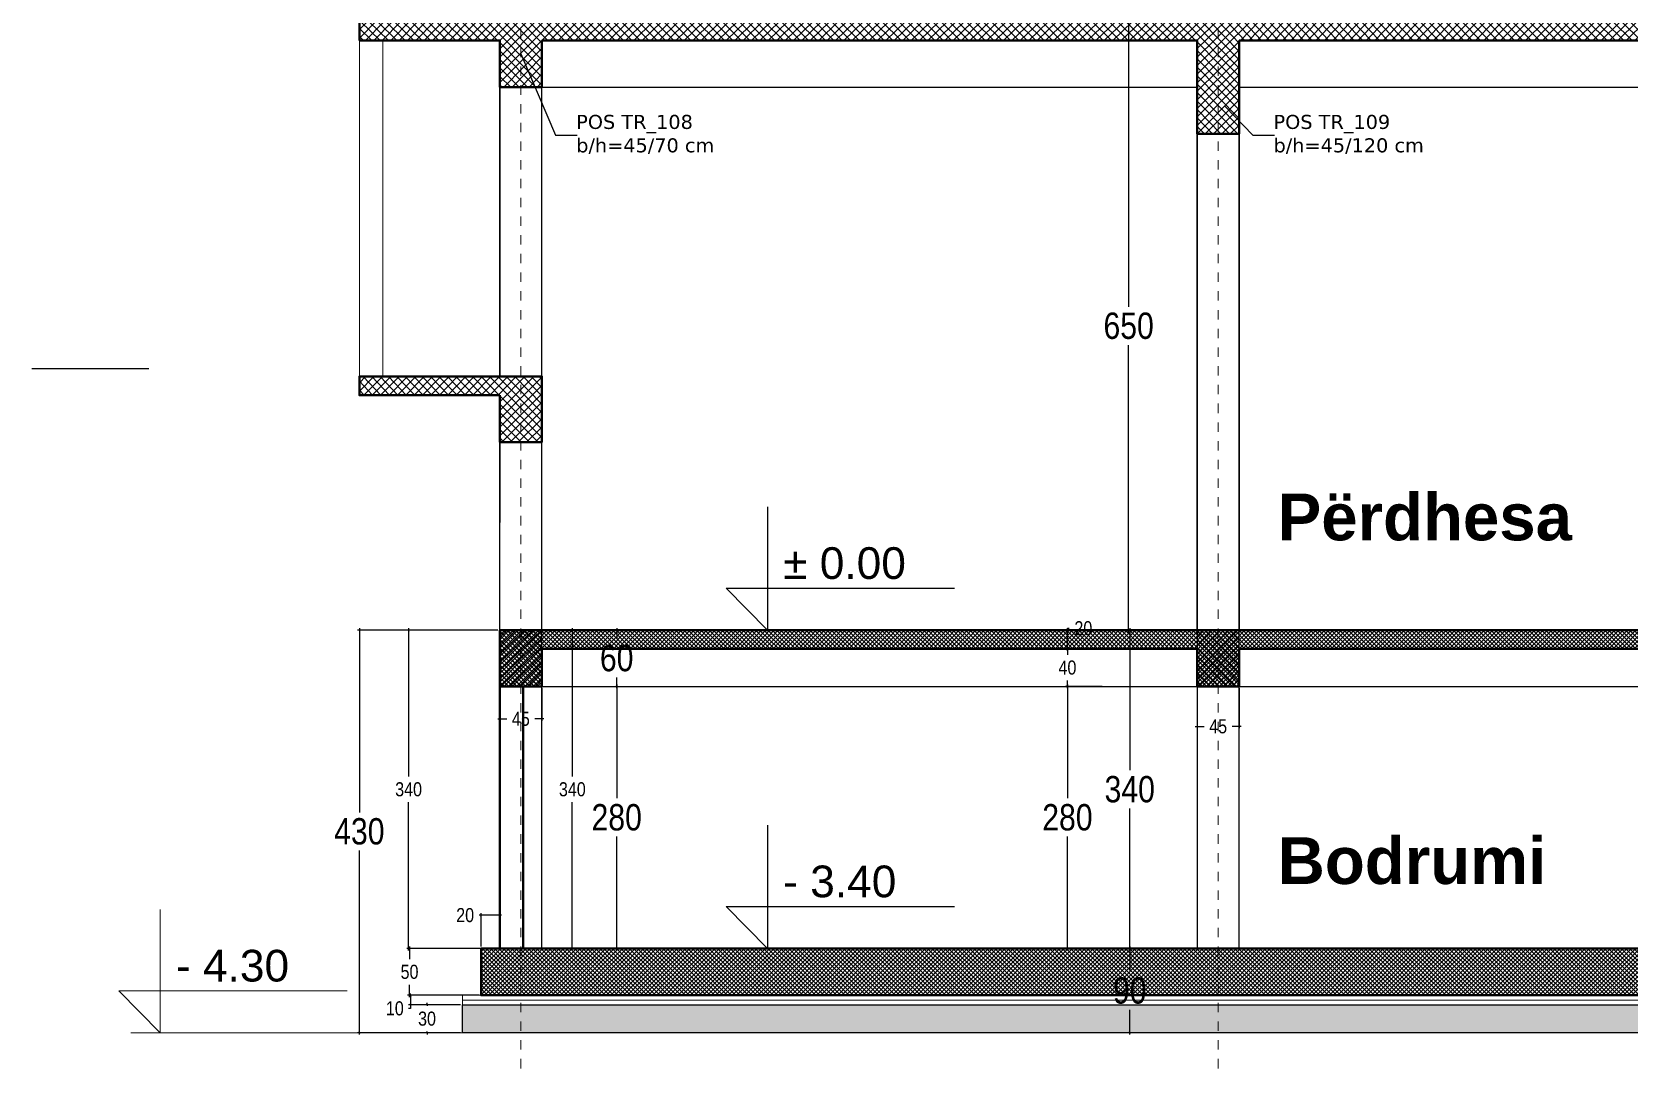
# Model space of a CAD drawing. Header units: metres. Extents: x 7509067 to 7509712, y 4726925 to 4727058.
# Drawn here: x 7509066.65 to 7509083.72, y 4726979.15 to 4726990.24 of the extents above; entities that cross this region are included whole.
import ezdxf

# ---------------------------------------------------------------- set-up
doc = ezdxf.new("R2010")
doc.units = ezdxf.units.M
doc.header["$PDMODE"] = 32
doc.header["$PDSIZE"] = 0.2
doc.linetypes.add('DASHED', pattern=[0.75, 0.5, -0.25])
doc.linetypes.add('Dot & Dashed', pattern=[12.666666376309133, 6.666666466420091, -3.333333233210046, 0, -2.666666676678995])
for name, color, linetype, lineweight in [('0_Pen_No__6', 6, 'Continuous', 18), ('Akset_Pen_No__13', 13, 'Continuous', 18), ('Dimensionet', 150, 'Continuous', 15), ('Fasada', 7, 'Continuous', 15), ('muri', 7, 'Continuous', 40), ('New_01 Bodrumi_Pen_No__87', 87, 'Continuous', 18), ('Shtyllat', 1, 'Continuous', 25), ('Simbolet e kateve', 7, 'Continuous', 13), ('Spotat', 1, 'Continuous', 15)]:
    doc.layers.add(name, color=color, linetype=linetype, lineweight=lineweight)
doc.layers.add('New_Dimensionet_Pen_No__24', color=7, linetype='Continuous', lineweight=18, true_color=0x7f1f00)
doc.styles.add('Dimensionet CM', font='swissc.ttf', dxfattribs={"height": 15})
doc.styles.add('Mini shkronjat', font='simplex.shx', dxfattribs={"height": 6})
doc.dimstyles.new('Maxi shkronjat', dxfattribs={"dimscale": 2, "dimtxt": 30, "dimasz": 1, "dimexe": 1, "dimexo": 1, "dimgap": 3, "dimtad": 0, "dimtih": 1, "dimtoh": 1, "dimzin": 9, "dimtxsty": 'Dimensionet CM', "dimblk": 'ARCHTICK', "dimcen": 1, "dimdle": 1, "dimadec": 0, "dimazin": 0, "dimtfac": 1, "dimtmove": 0, "dimatfit": 3, "dimldrblk": 'ARCHTICK', "dimfxl": 1, "dimarcsym": 0})
pattern_1 = [(135, (-134213.6470313228, 70343.72411396418), (-4.490128060534577, -4.490128060534576), []), (225, (-134213.6470313228, 70343.72411396418), (4.490128060534576, -4.490128060534577), [])]

# ---------------------------------------------------------------- blocks, each defined once
blk = doc.blocks.new('_ArchTick')
at = {"layer": 'Spotat', "color": 0, "const_width": 0.15}
blk.add_lwpolyline([(-0.5, -0.5), (0.5, 0.5)], dxfattribs=at)
blk = doc.blocks.new('*D97')
at = {"layer": 'Defpoints', "color": 0, "transparency": 16777216}
for p in [(441148.4786083678, 128553.97313827), (441109.4979658151, 128273.97313827), (441148.4786081992, 128273.97313827)]:
    blk.add_point(p, dxfattribs=at)
at = {"layer": 'Dimensionet', "color": 0, "lineweight": -2, "transparency": 16777216}
for p, q in [((441109.4979658151, 128555.97313827), (441109.4979658151, 128434.4282924907)), ((441146.4786083678, 128553.97313827), (441107.4979658151, 128553.97313827)), ((441109.4979658151, 128271.97313827), (441109.4979658151, 128393.5179840492)), ((441146.4786081992, 128273.97313827), (441107.4979658151, 128273.97313827))]:
    blk.add_line(p, q, dxfattribs=at)
at = {"layer": 'Dimensionet', "color": 0, "lineweight": -2, "transparency": 16777216, "xscale": 2, "yscale": 2, "zscale": 2}
for p, rotation in [((441109.4979658151, 128553.97313827), 90), ((441109.4979658151, 128273.97313827), 270)]:
    blk.add_blockref('_ArchTick', p, dxfattribs=dict(at, rotation=rotation))
at = {"layer": 'Dimensionet', "color": 0, "transparency": 16777216, "insert": (441109.497965815, 128413.9731382698), "char_height": 15, "attachment_point": 5, "style": 'Dimensionet CM'}
blk.add_mtext('{\\H1.875x;280}', dxfattribs=at)
blk = doc.blocks.new('*D98')
at = {"layer": 'Defpoints', "color": 0, "transparency": 16777216}
for p in [(441109.4979658151, 128593.973138285), (441123.4785944938, 128593.973138285), (441148.4786083678, 128553.97313827)]:
    blk.add_point(p, dxfattribs=at)
at = {"layer": 'Dimensionet', "color": 0, "lineweight": -2, "transparency": 16777216}
for p, q in [((441121.4785944938, 128593.973138285), (441107.4979658151, 128593.973138285)), ((441109.4979658151, 128595.973138285), (441109.4979658151, 128587.6630733424)), ((441109.4979658151, 128551.97313827), (441109.4979658151, 128560.2832032125)), ((441146.4786083678, 128553.97313827), (441107.4979658151, 128553.97313827))]:
    blk.add_line(p, q, dxfattribs=at)
at = {"layer": 'Dimensionet', "color": 0, "lineweight": -2, "transparency": 16777216, "xscale": 2, "yscale": 2, "zscale": 2}
for p, rotation in [((441109.4979658151, 128593.973138285), 90), ((441109.4979658151, 128553.97313827), 270)]:
    blk.add_blockref('_ArchTick', p, dxfattribs=dict(at, rotation=rotation))
at = {"layer": 'Dimensionet', "color": 0, "transparency": 16777216, "insert": (441109.497965815, 128573.9731382773), "char_height": 15, "attachment_point": 5, "style": 'Dimensionet CM'}
blk.add_mtext('40', dxfattribs=at)
blk = doc.blocks.new('*D99')
at = {"layer": 'Defpoints', "color": 0, "transparency": 16777216}
for p in [(441109.4979658161, 128613.973138285), (441123.4785945059, 128613.973138285), (441123.4785944938, 128593.973138285)]:
    blk.add_point(p, dxfattribs=at)
at = {"layer": 'Dimensionet', "color": 0, "lineweight": -2, "transparency": 16777216}
for p, q in [((441121.4785945059, 128613.973138285), (441107.4979658161, 128613.973138285)), ((441109.4979658161, 128613.973138285), (441109.4979658161, 128615.973138285)), ((441109.4979658161, 128615.973138285), (441111.4979658161, 128615.973138285)), ((441109.4979658161, 128591.973138285), (441109.4979658161, 128613.973138285)), ((441121.4785944938, 128593.973138285), (441107.4979658161, 128593.973138285))]:
    blk.add_line(p, q, dxfattribs=at)
at = {"layer": 'Dimensionet', "color": 0, "lineweight": -2, "transparency": 16777216, "xscale": 2, "yscale": 2, "zscale": 2}
for p, rotation in [((441109.4979658161, 128613.973138285), 90), ((441109.4979658161, 128593.973138285), 270)]:
    blk.add_blockref('_ArchTick', p, dxfattribs=dict(at, rotation=rotation))
at = {"layer": 'Dimensionet', "color": 0, "transparency": 16777216, "insert": (441126.4979658159, 128615.9731382848), "char_height": 15, "attachment_point": 5, "style": 'Dimensionet CM'}
blk.add_mtext('20', dxfattribs=at)
blk = doc.blocks.new('*D237')
at = {"layer": 'Defpoints', "color": 0, "transparency": 16777216}
for p in [(440548.0348503478, 128613.9731386917), (440580.5366460356, 128613.9731386917), (440548.0348501428, 128273.9731387189)]:
    blk.add_point(p, dxfattribs=at)
at = {"layer": 'Dimensionet', "color": 0, "lineweight": -2, "transparency": 16777216}
for p, q in [((440550.0348503478, 128613.9731386917), (440582.5366460356, 128613.9731386917)), ((440580.5366460356, 128615.9731386917), (440580.5366460356, 128457.6630737702)), ((440580.5366460356, 128271.9731387189), (440580.5366460356, 128430.2832036404)), ((440550.0348501428, 128273.9731387189), (440582.5366460356, 128273.9731387189))]:
    blk.add_line(p, q, dxfattribs=at)
at = {"layer": 'Dimensionet', "color": 0, "lineweight": -2, "transparency": 16777216, "xscale": 2, "yscale": 2, "zscale": 2}
for p, rotation in [((440580.5366460356, 128613.9731386917), 90), ((440580.5366460356, 128273.9731387189), 270)]:
    blk.add_blockref('_ArchTick', p, dxfattribs=dict(at, rotation=rotation))
at = {"layer": 'Dimensionet', "color": 0, "transparency": 16777216, "insert": (440580.5366460355, 128443.9731387051), "char_height": 15, "attachment_point": 5, "style": 'Dimensionet CM'}
blk.add_mtext('340', dxfattribs=at)
blk = doc.blocks.new('*D100')
at = {"layer": 'Defpoints', "color": 0, "transparency": 16777216}
for p in [(440580.5366460342, 128553.9731387189), (440627.9321706222, 128553.9731387189), (440566.2857480887, 128273.9731387186)]:
    blk.add_point(p, dxfattribs=at)
at = {"layer": 'Dimensionet', "color": 0, "lineweight": -2, "transparency": 16777216}
for p, q in [((440627.9321706222, 128555.9731387189), (440627.9321706222, 128434.4282929395)), ((440582.5366460342, 128553.9731387189), (440629.9321706222, 128553.9731387189)), ((440627.9321706222, 128271.9731387186), (440627.9321706222, 128393.517984498)), ((440568.2857480887, 128273.9731387186), (440629.9321706222, 128273.9731387186))]:
    blk.add_line(p, q, dxfattribs=at)
at = {"layer": 'Dimensionet', "color": 0, "lineweight": -2, "transparency": 16777216, "xscale": 2, "yscale": 2, "zscale": 2}
for p, rotation in [((440627.9321706222, 128553.9731387189), 90), ((440627.9321706222, 128273.9731387186), 270)]:
    blk.add_blockref('_ArchTick', p, dxfattribs=dict(at, rotation=rotation))
at = {"layer": 'Dimensionet', "color": 0, "transparency": 16777216, "insert": (440627.9321706221, 128413.9731387186), "char_height": 15, "attachment_point": 5, "style": 'Dimensionet CM'}
blk.add_mtext('{\\H1.875x;280}', dxfattribs=at)
blk = doc.blocks.new('*D238')
at = {"layer": 'Defpoints', "color": 0, "transparency": 16777216}
for p in [(440606.2344083631, 128613.9731386567), (440627.9321706226, 128613.9731386567), (440606.234408327, 128553.9731387186)]:
    blk.add_point(p, dxfattribs=at)
at = {"layer": 'Dimensionet', "color": 0, "lineweight": -2, "transparency": 16777216}
for p, q in [((440608.2344083631, 128613.9731386567), (440629.9321706226, 128613.9731386567)), ((440627.9321706226, 128615.9731386567), (440627.9321706226, 128604.4100299214)), ((440627.9321706226, 128551.9731387186), (440627.9321706226, 128563.5362474539)), ((440608.234408327, 128553.9731387186), (440629.9321706226, 128553.9731387186))]:
    blk.add_line(p, q, dxfattribs=at)
at = {"layer": 'Dimensionet', "color": 0, "lineweight": -2, "transparency": 16777216, "xscale": 2, "yscale": 2, "zscale": 2}
for p, rotation in [((440627.9321706226, 128613.9731386567), 90), ((440627.9321706226, 128553.9731387186), 270)]:
    blk.add_blockref('_ArchTick', p, dxfattribs=dict(at, rotation=rotation))
at = {"layer": 'Dimensionet', "color": 0, "transparency": 16777216, "insert": (440627.9321706225, 128583.9731386875), "char_height": 15, "attachment_point": 5, "style": 'Dimensionet CM'}
blk.add_mtext('{\\H1.875x;60}', dxfattribs=at)
blk = doc.blocks.new('*D239')
at = {"layer": 'Defpoints', "color": 0, "transparency": 16777216}
for p in [(440503.03484952, 128613.9731387189), (440405.6190819537, 128273.9731387189), (440503.03484952, 128273.9731387189)]:
    blk.add_point(p, dxfattribs=at)
at = {"layer": 'Dimensionet', "color": 0, "lineweight": -2, "transparency": 16777216}
for p, q in [((440501.03484952, 128613.9731387189), (440403.6190819537, 128613.9731387189)), ((440405.6190819537, 128615.9731387189), (440405.6190819537, 128457.6630737838)), ((440405.6190819537, 128271.9731387189), (440405.6190819537, 128430.2832036539)), ((440501.03484952, 128273.9731387189), (440403.6190819537, 128273.9731387189))]:
    blk.add_line(p, q, dxfattribs=at)
at = {"layer": 'Dimensionet', "color": 0, "lineweight": -2, "transparency": 16777216, "xscale": 2, "yscale": 2, "zscale": 2}
for p, rotation in [((440405.6190819537, 128613.9731387189), 90), ((440405.6190819537, 128273.9731387189), 270)]:
    blk.add_blockref('_ArchTick', p, dxfattribs=dict(at, rotation=rotation))
at = {"layer": 'Dimensionet', "color": 0, "transparency": 16777216, "insert": (440405.6190819535, 128443.9731387187), "char_height": 15, "attachment_point": 5, "style": 'Dimensionet CM'}
blk.add_mtext('340', dxfattribs=at)
blk = doc.blocks.new('*D240')
at = {"layer": 'Defpoints', "color": 0, "transparency": 16777216}
for p in [(440483.03484952, 128273.9731387186), (440406.6190819546, 128223.9731359982), (440483.03484952, 128223.9731359982)]:
    blk.add_point(p, dxfattribs=at)
at = {"layer": 'Dimensionet', "color": 0, "lineweight": -2, "transparency": 16777216}
for p, q in [((440481.03484952, 128273.9731387186), (440404.6190819546, 128273.9731387186)), ((440406.6190819546, 128275.9731387186), (440406.6190819546, 128262.6630724234)), ((440406.6190819546, 128221.9731359982), (440406.6190819546, 128235.2832022935)), ((440481.03484952, 128223.9731359982), (440404.6190819546, 128223.9731359982))]:
    blk.add_line(p, q, dxfattribs=at)
at = {"layer": 'Dimensionet', "color": 0, "lineweight": -2, "transparency": 16777216, "xscale": 2, "yscale": 2, "zscale": 2}
for p, rotation in [((440406.6190819546, 128273.9731387186), 90), ((440406.6190819546, 128223.9731359982), 270)]:
    blk.add_blockref('_ArchTick', p, dxfattribs=dict(at, rotation=rotation))
at = {"layer": 'Dimensionet', "color": 0, "transparency": 16777216, "insert": (440406.6190819545, 128248.9731373583), "char_height": 15, "attachment_point": 5, "style": 'Dimensionet CM'}
blk.add_mtext('50', dxfattribs=at)
blk = doc.blocks.new('*D241')
at = {"layer": 'Defpoints', "color": 0, "transparency": 16777216}
for p in [(440407.6190819555, 128213.9731359982), (440463.03484952, 128223.9731359982), (440463.03484952, 128213.9731359982)]:
    blk.add_point(p, dxfattribs=at)
at = {"layer": 'Dimensionet', "color": 0, "lineweight": -2, "transparency": 16777216}
for p, q in [((440461.03484952, 128223.9731359982), (440405.6190819555, 128223.9731359982)), ((440461.03484952, 128213.9731359982), (440405.6190819555, 128213.9731359982)), ((440407.6190819555, 128223.9731359982), (440407.6190819555, 128225.9731359982)), ((440407.6190819555, 128223.9731359982), (440407.6190819555, 128213.9731359982)), ((440407.6190819555, 128213.9731359982), (440407.6190819555, 128209.9731359982)), ((440407.6190819555, 128209.9731359982), (440405.6190819555, 128209.9731359982))]:
    blk.add_line(p, q, dxfattribs=at)
at = {"layer": 'Dimensionet', "color": 0, "lineweight": -2, "transparency": 16777216, "xscale": 2, "yscale": 2, "zscale": 2}
for p, rotation in [((440407.6190819555, 128223.9731359982), 270), ((440407.6190819555, 128213.9731359982), 90)]:
    blk.add_blockref('_ArchTick', p, dxfattribs=dict(at, rotation=rotation))
at = {"layer": 'Dimensionet', "color": 0, "transparency": 16777216, "insert": (440390.8918092281, 128209.9731359981), "char_height": 15, "attachment_point": 5, "style": 'Dimensionet CM'}
blk.add_mtext('10', dxfattribs=at)
blk = doc.blocks.new('*D242')
at = {"layer": 'Defpoints', "color": 0, "transparency": 16777216}
for p in [(440463.03484952, 128213.9731359982), (440425.2989494653, 128183.9731359982), (440463.03484952, 128183.9731359982)]:
    blk.add_point(p, dxfattribs=at)
at = {"layer": 'Dimensionet', "color": 0, "lineweight": -2, "transparency": 16777216}
for p, q in [((440461.03484952, 128213.9731359982), (440423.2989494653, 128213.9731359982)), ((440425.2989494653, 128213.9731359982), (440425.2989494653, 128215.9731359982)), ((440425.2989494653, 128213.9731359982), (440425.2989494653, 128212.6630710632)), ((440461.03484952, 128183.9731359982), (440423.2989494653, 128183.9731359982)), ((440425.2989494653, 128183.9731359982), (440425.2989494653, 128185.2832009333)), ((440425.2989494653, 128183.9731359982), (440425.2989494653, 128181.9731359982))]:
    blk.add_line(p, q, dxfattribs=at)
at = {"layer": 'Dimensionet', "color": 0, "lineweight": -2, "transparency": 16777216, "xscale": 2, "yscale": 2, "zscale": 2}
for p, rotation in [((440425.2989494653, 128213.9731359982), 270), ((440425.2989494653, 128183.9731359982), 90)]:
    blk.add_blockref('_ArchTick', p, dxfattribs=dict(at, rotation=rotation))
at = {"layer": 'Dimensionet', "color": 0, "transparency": 16777216, "insert": (440425.2989494652, 128198.9731359981), "char_height": 15, "attachment_point": 5, "style": 'Dimensionet CM'}
blk.add_mtext('30', dxfattribs=at)
blk = doc.blocks.new('*D243')
at = {"layer": 'Defpoints', "color": 0, "transparency": 16777216}
for p in [(440353.0081110691, 128613.9731387189), (440503.03484952, 128613.9731387189), (440463.03484952, 128183.9731359982)]:
    blk.add_point(p, dxfattribs=at)
at = {"layer": 'Dimensionet', "color": 0, "lineweight": -2, "transparency": 16777216}
for p, q in [((440501.03484952, 128613.9731387189), (440351.0081110691, 128613.9731387189)), ((440353.0081110691, 128615.9731387189), (440353.0081110691, 128419.3917656053)), ((440353.0081110691, 128181.9731359982), (440353.0081110691, 128378.5545091118)), ((440461.03484952, 128183.9731359982), (440351.0081110691, 128183.9731359982))]:
    blk.add_line(p, q, dxfattribs=at)
at = {"layer": 'Dimensionet', "color": 0, "lineweight": -2, "transparency": 16777216, "xscale": 2, "yscale": 2, "zscale": 2}
for p, rotation in [((440353.0081110691, 128613.9731387189), 90), ((440353.0081110691, 128183.9731359982), 270)]:
    blk.add_blockref('_ArchTick', p, dxfattribs=dict(at, rotation=rotation))
at = {"layer": 'Dimensionet', "color": 0, "transparency": 16777216, "insert": (440353.008111069, 128398.9731373584), "char_height": 15, "attachment_point": 5, "style": 'Dimensionet CM'}
blk.add_mtext('{\\H1.875x;430}', dxfattribs=at)
blk = doc.blocks.new('*D101')
at = {"layer": 'Defpoints', "color": 0, "transparency": 16777216}
for p in [(441174.8911576072, 129263.9731433536), (441248.0348500755, 129263.9731433536), (441248.0348499712, 128613.97313827)]:
    blk.add_point(p, dxfattribs=at)
at = {"layer": 'Dimensionet', "color": 0, "lineweight": -2, "transparency": 16777216}
for p, q in [((441246.0348500755, 129263.9731433536), (441172.8911576072, 129263.9731433536)), ((441174.8911576072, 129265.9731433536), (441174.8911576072, 128959.4100320455)), ((441174.8911576072, 128611.97313827), (441174.8911576072, 128918.536249578)), ((441246.0348499712, 128613.97313827), (441172.8911576072, 128613.97313827))]:
    blk.add_line(p, q, dxfattribs=at)
at = {"layer": 'Dimensionet', "color": 0, "lineweight": -2, "transparency": 16777216, "xscale": 2, "yscale": 2, "zscale": 2}
for p, rotation in [((441174.8911576072, 129263.9731433536), 90), ((441174.8911576072, 128613.97313827), 270)]:
    blk.add_blockref('_ArchTick', p, dxfattribs=dict(at, rotation=rotation))
at = {"layer": 'Dimensionet', "color": 0, "transparency": 16777216, "insert": (441174.8911576071, 128938.9731408116), "char_height": 15, "attachment_point": 5, "style": 'Dimensionet CM'}
blk.add_mtext('{\\H1.875x;650}', dxfattribs=at)
blk = doc.blocks.new('*D102')
at = {"layer": 'Defpoints', "color": 0, "transparency": 16777216}
for p in [(441215.0349572848, 128613.9731382899), (441176.0543146973, 128273.97313827), (441215.0349570799, 128273.97313827)]:
    blk.add_point(p, dxfattribs=at)
at = {"layer": 'Dimensionet', "color": 0, "lineweight": -2, "transparency": 16777216}
for p, q in [((441213.0349572848, 128613.9731382899), (441174.0543146973, 128613.9731382899)), ((441176.0543146973, 128615.9731382899), (441176.0543146973, 128464.3917665267)), ((441176.0543146973, 128271.97313827), (441176.0543146973, 128423.5545100332)), ((441213.0349570799, 128273.97313827), (441174.0543146973, 128273.97313827))]:
    blk.add_line(p, q, dxfattribs=at)
at = {"layer": 'Dimensionet', "color": 0, "lineweight": -2, "transparency": 16777216, "xscale": 2, "yscale": 2, "zscale": 2}
for p, rotation in [((441176.0543146973, 128613.9731382899), 90), ((441176.0543146973, 128273.97313827), 270)]:
    blk.add_blockref('_ArchTick', p, dxfattribs=dict(at, rotation=rotation))
at = {"layer": 'Dimensionet', "color": 0, "transparency": 16777216, "insert": (441176.0543146972, 128443.9731382798), "char_height": 15, "attachment_point": 5, "style": 'Dimensionet CM'}
blk.add_mtext('{\\H1.875x;340}', dxfattribs=at)
blk = doc.blocks.new('*D246')
at = {"layer": 'Defpoints', "color": 0, "transparency": 16777216}
for p in [(441248.0348494522, 128553.9731387188), (441293.034850075, 128553.9731382699), (441293.034850075, 128511.2145891184)]:
    blk.add_point(p, dxfattribs=at)
at = {"layer": 'Dimensionet', "color": 0, "lineweight": -2, "transparency": 16777216}
for p, q in [((441248.0348494522, 128551.9731387188), (441248.0348494522, 128509.2145891184)), ((441293.034850075, 128551.9731382699), (441293.034850075, 128509.2145891184)), ((441246.0348494522, 128511.2145891184), (441255.4374471662, 128511.2145891184)), ((441295.034850075, 128511.2145891184), (441285.632252361, 128511.2145891184))]:
    blk.add_line(p, q, dxfattribs=at)
at = {"layer": 'Dimensionet', "color": 0, "lineweight": -2, "transparency": 16777216, "xscale": 2, "yscale": 2, "zscale": 2, "rotation": 180}
blk.add_blockref('_ArchTick', (441248.0348494522, 128511.2145891184), dxfattribs=at)
at = {"layer": 'Dimensionet', "color": 0, "lineweight": -2, "transparency": 16777216, "xscale": 2, "yscale": 2, "zscale": 2}
blk.add_blockref('_ArchTick', (441293.034850075, 128511.2145891184), dxfattribs=at)
at = {"layer": 'Dimensionet', "color": 0, "transparency": 16777216, "insert": (441270.5348497636, 128511.2145891184), "char_height": 15, "attachment_point": 5, "style": 'Dimensionet CM'}
blk.add_mtext('45', dxfattribs=at)
blk = doc.blocks.new('*D247')
at = {"layer": 'Defpoints', "color": 0, "transparency": 16777216}
for p in [(440503.0348495488, 128553.9731387188), (440548.0348501134, 128553.9731387188), (440503.0348495488, 128519.2800499931)]:
    blk.add_point(p, dxfattribs=at)
at = {"layer": 'Dimensionet', "color": 0, "lineweight": -2, "transparency": 16777216}
for p, q in [((440503.0348495488, 128551.9731387188), (440503.0348495488, 128517.2800499931)), ((440548.0348501134, 128551.9731387188), (440548.0348501134, 128517.2800499931)), ((440501.0348495488, 128519.2800499931), (440510.4374472337, 128519.2800499931)), ((440550.0348501134, 128519.2800499931), (440540.6322524286, 128519.2800499931))]:
    blk.add_line(p, q, dxfattribs=at)
at = {"layer": 'Dimensionet', "color": 0, "lineweight": -2, "transparency": 16777216, "xscale": 2, "yscale": 2, "zscale": 2, "rotation": 180}
blk.add_blockref('_ArchTick', (440503.0348495488, 128519.2800499931), dxfattribs=at)
at = {"layer": 'Dimensionet', "color": 0, "lineweight": -2, "transparency": 16777216, "xscale": 2, "yscale": 2, "zscale": 2}
blk.add_blockref('_ArchTick', (440548.0348501134, 128519.2800499931), dxfattribs=at)
at = {"layer": 'Dimensionet', "color": 0, "transparency": 16777216, "insert": (440525.5348498311, 128519.2800499931), "char_height": 15, "attachment_point": 5, "style": 'Dimensionet CM'}
blk.add_mtext('45', dxfattribs=at)
blk = doc.blocks.new('*D248')
at = {"layer": 'Defpoints', "color": 0, "transparency": 16777216}
for p in [(440483.0348495197, 128309.5511375009), (440483.0348495197, 128273.9731387188), (440503.0348495197, 128273.9731387188)]:
    blk.add_point(p, dxfattribs=at)
at = {"layer": 'Dimensionet', "color": 0, "lineweight": -2, "transparency": 16777216}
for p, q in [((440483.0348495197, 128309.5511375009), (440481.0348495197, 128309.5511375009)), ((440483.0348495197, 128275.9731387188), (440483.0348495197, 128311.5511375009)), ((440505.0348495197, 128309.5511375009), (440483.0348495197, 128309.5511375009)), ((440503.0348495197, 128275.9731387188), (440503.0348495197, 128311.5511375009))]:
    blk.add_line(p, q, dxfattribs=at)
at = {"layer": 'Dimensionet', "color": 0, "lineweight": -2, "transparency": 16777216, "xscale": 2, "yscale": 2, "zscale": 2, "rotation": 180}
blk.add_blockref('_ArchTick', (440483.0348495197, 128309.5511375009), dxfattribs=at)
at = {"layer": 'Dimensionet', "color": 0, "lineweight": -2, "transparency": 16777216, "xscale": 2, "yscale": 2, "zscale": 2}
blk.add_blockref('_ArchTick', (440503.0348495197, 128309.5511375009), dxfattribs=at)
at = {"layer": 'Dimensionet', "color": 0, "transparency": 16777216, "insert": (440466.0348495197, 128309.5511375009), "char_height": 15, "attachment_point": 5, "style": 'Dimensionet CM'}
blk.add_mtext('20', dxfattribs=at)
blk = doc.blocks.new('*D249')
at = {"layer": 'Defpoints', "color": 0, "transparency": 16777216}
for p in [(441248.0348494524, 128273.9731387189), (441176.0543146987, 128183.9731359982), (441248.0348494524, 128183.9731359982)]:
    blk.add_point(p, dxfattribs=at)
at = {"layer": 'Dimensionet', "color": 0, "lineweight": -2, "transparency": 16777216}
for p, q in [((441246.0348494524, 128273.9731387189), (441174.0543146987, 128273.9731387189)), ((441176.0543146987, 128275.9731387189), (441176.0543146987, 128249.4100285923)), ((441176.0543146987, 128181.9731359982), (441176.0543146987, 128208.5362461248)), ((441246.0348494524, 128183.9731359982), (441174.0543146987, 128183.9731359982))]:
    blk.add_line(p, q, dxfattribs=at)
at = {"layer": 'Dimensionet', "color": 0, "lineweight": -2, "transparency": 16777216, "xscale": 2, "yscale": 2, "zscale": 2}
for p, rotation in [((441176.0543146987, 128273.9731387189), 90), ((441176.0543146987, 128183.9731359982), 270)]:
    blk.add_blockref('_ArchTick', p, dxfattribs=dict(at, rotation=rotation))
at = {"layer": 'Dimensionet', "color": 0, "transparency": 16777216, "insert": (441176.0543146986, 128228.9731373584), "char_height": 15, "attachment_point": 5, "style": 'Dimensionet CM'}
blk.add_mtext('{\\H1.875x;90}', dxfattribs=at)
blk = doc.blocks.new('A$C3AEC7A1F')
h = blk.add_hatch()
h.set_pattern_fill('ANSI37', color=256, scale=2, angle=90, style=0)
h.set_pattern_definition(pattern_1)
h.paths.add_polyline_path([(522.3320153974928, 1120.884004589112), (349.8320227683289, 1120.884004437423), (349.8320227683289, 1100.884003290033), (499.8320227683289, 1100.884003290033), (499.8320227687946, 1050.884009831876), (522.3320153974928, 1050.884009831876)])
h.paths.add_polyline_path([(544.8320216467837, 1100.884010502312), (1244.832022768329, 1100.884010502312), (1244.832022768329, 1000.884011112561), (1267.332015397726, 1000.884011142713), (1267.332015397726, 1120.884005243948), (522.3320153974928, 1120.884004589112), (522.3320153974928, 1050.884009831876), (544.8320217388682, 1050.884009831876)])
h.paths.add_polyline_path([(2012.332015397958, 1120.884005898784), (1267.332015397726, 1120.884005243948), (1267.332015397726, 1000.884011142713), (1289.832022768329, 1000.884011172748), (1289.832022768329, 1050.884009831876), (1289.832022768329, 1100.884010502428), (1989.832022768562, 1100.884010502312), (1989.832022768562, 1000.884011112445), (2012.332015397958, 1000.884011142596)])
h.paths.add_polyline_path([(2757.332015398075, 1120.884006553621), (2012.332015397958, 1120.884005898784), (2012.332015397958, 1000.884011142596), (2034.832022768562, 1000.884011172631), (2034.832022768562, 1050.884009862028), (2034.832022768562, 1100.884010502312), (2734.832022768795, 1100.884010502312), (2734.832022768795, 1000.884011112445), (2757.332015398075, 1000.884011142596)])
h.paths.add_polyline_path([(3502.332015398541, 1120.88400720834), (2757.332015398075, 1120.884006553621), (2757.332015398075, 1000.884011142596), (2779.832023504307, 1000.884011172631), (2779.832023504307, 1050.884009801841), (2779.832022768795, 1100.884010502312), (3479.832022769027, 1100.884010502312), (3479.832022769027, 1000.884011112445), (3502.332015398541, 1000.884011142596)])
h.paths.add_polyline_path([(4247.332015398541, 1120.884007863293), (3502.332015398541, 1120.884007208457), (3502.332015398541, 1000.884011142596), (3524.832023504539, 1000.884011172631), (3524.832023504539, 1050.884009801841), (3524.832022769027, 1100.884010502312), (4224.83202276926, 1100.884010502312), (4224.83202276926, 1000.884011112445), (4247.332015398541, 1000.884011142596)])
h.paths.add_polyline_path([(4992.332015399006, 1120.884008518013), (4247.332015398541, 1120.884007863293), (4247.332015398541, 1000.884011142596), (4269.832023504772, 1000.884011172631), (4269.832023504772, 1050.884009801841), (4269.83202276926, 1100.884010502312), (4969.832022769726, 1100.884010502312), (4969.832022769726, 1000.884011112445), (4992.332015399006, 1000.884011142596)])
h.paths.add_polyline_path([(5014.832022769726, 1120.884008537803), (4992.332015399006, 1120.884008518013), (4992.332015399006, 1000.884011142596), (5014.832023505238, 1000.884011172631), (5014.832023505238, 1050.884009801841)])
h = blk.add_hatch()
h.set_pattern_fill('ANSI37', color=256, scale=2, angle=90, style=0)
h.set_pattern_definition(pattern_1)
h.paths.add_polyline_path([(499.8320227683289, 721.8840105023119), (499.8320227683289, 671.8840108613367), (522.3320153974928, 671.8840108613367), (522.3320153974928, 741.8840108613367), (349.8320256386651, 741.8840108613367), (349.8320256386651, 721.8840105023119)])
h.paths.add_polyline_path([(522.3320153973764, 671.8840108613367), (544.8320223077899, 671.8840108613367), (544.8320223077899, 741.8840108613367), (522.3320153973764, 741.8840108613367)])
h = blk.add_hatch()
h.set_pattern_fill('ANSI37', color=256, scale=2, angle=90, style=0)
h.set_pattern_definition(pattern_1)
h.paths.add_polyline_path([(499.8320222130278, 410.8840058677015), (522.3320153974928, 410.8840058677015), (522.3320153974928, 470.8840058541973), (499.8320222130278, 470.8840058677015)])
h.paths.add_polyline_path([(522.3320153973764, 410.8840058677015), (544.832022806746, 410.8840058677015), (544.832022806746, 470.8840058405767), (522.3320153974928, 470.8840058541973)])
h = blk.add_hatch()
h.set_pattern_fill('ANSI37', color=256)
h.set_pattern_definition([(45, (-1046035.671135121, 601470.6377813878), (-2.245064030267288, 2.245064030267288), []), (135, (-1046035.671135121, 601470.6377813878), (-2.245064030267288, -2.245064030267288), [])])
h.paths.add_polyline_path([(499.8320222130278, 470.8840058677015), (499.8320222421316, 410.8840058677015), (544.8320228358498, 410.8840058677015), (544.8320228358498, 450.8840058255591), (1244.832022203715, 450.8840058255591), (1244.832022203715, 410.884005418804), (1289.832022797433, 410.884005418804), (1289.832022797433, 450.8840053766617), (1989.832023674971, 450.8840053766617), (1989.832023674971, 410.8840049697901), (2034.83202426869, 410.8840049697901), (2034.83202426869, 450.8840049276478), (2734.832022939692, 450.8840049276478), (2734.832022939692, 410.8840045208926), (2779.83202353341, 410.8840058677015), (2779.83202353341, 450.8840044787503), (3479.832024410949, 450.8840044787503), (3479.832024410949, 410.8840040719952), (3524.832025004667, 410.8840058677015), (3524.832025004667, 450.8840040298528), (4224.832024411182, 450.8840040298528), (4224.832024411182, 410.8840058541973), (4269.8320250049, 410.8840058541973), (4269.8320250049, 450.8840035808389), (4969.832015145919, 450.8840035808389), (4969.832015145919, 410.8840031740838), (5014.832015739637, 410.8840031740838), (5014.832015739637, 470.8840031470754)])
h = blk.add_hatch()
h.set_pattern_fill('ANSI37', color=256, scale=2, angle=90, style=0)
h.set_pattern_definition([(135, (-133468.6470313611, 70343.72411083517), (-4.490128060534577, -4.490128060534576), []), (225, (-133468.6470313611, 70343.72411083517), (4.490128060534576, -4.490128060534577), [])])
h.paths.add_polyline_path([(1267.332015359192, 470.8840027251863), (1244.832022174611, 470.8840027386905), (1244.832022174611, 410.8840027386905), (1267.332015359192, 410.8840027388069)])
h.paths.add_polyline_path([(1289.832022768329, 470.8840027116821), (1267.332015359192, 470.8840027251863), (1267.332015359192, 410.8840027386905), (1289.832022768329, 410.8840027388069)])
h = blk.add_hatch()
h.set_pattern_fill('ANSI37', color=256)
h.set_pattern_definition([(45, (-1046035.67113515, 601764.029355981), (-2.245064030267288, 2.245064030267288), []), (135, (-1046035.67113515, 601764.029355981), (-2.245064030267288, -2.245064030267288), [])])
h.paths.add_polyline_path([(5034.832015710534, 80.88400314707542), (479.8320222130278, 80.88400314707542), (479.8320222130278, 130.8840058677015), (5034.832015710534, 130.8840058677015)])
h = blk.add_hatch()
h.set_pattern_fill('GRAVEL', color=256)
h.set_pattern_definition([(228.0127875, (-1046017.38313515, 601789.4293559812), (-203.2000000159581, -228.5999999858178), [3.4172144, -338.30483639565]), (184.969741, (-1046019.66913515, 601786.8893559811), (304.799999879405, 25.40000144697924), [5.864047199999995, -580.5404889352393]), (132.5104471, (-1046025.51113515, 601786.3813559812), (254.0000001072749, -279.3999999024596), [4.1348152, -409.347227941]), (267.273689, (-1046035.41713515, 601780.0313559811), (25.40000005319725, 507.9999999973313), [5.340045199999995, -528.6643742573793]), (292.83365418, (-1046035.67113515, 601774.6973559811), (-127.0000000106341, 304.7999999955546), [5.236336999999995, -518.3980774534393]), (357.2736889999999, (-1046033.63913515, 601769.8713559812), (-507.9999999973313, 25.40000005319728), [5.340045199999995, -528.6643742573793]), (37.69424047, (-1046028.30513515, 601769.617355981), (-330.1999999853589, -254.0000000190041), [7.061936599999999, -699.1311531424701]), (72.25532837, (-1046022.71713515, 601773.935355981), (177.8000000477929, 558.7999999847885), [6.6671952, -660.05256601905]), (121.42956562, (-1046020.68513515, 601780.2853559811), (-203.2000000288312, 330.1999999822602), [5.35813, -530.4554569871201]), (175.2363583, (-1046023.47913515, 601784.857355981), (279.3999999959952, -25.40000004389256), [6.117132799999995, -299.7393694999997]), (222.3974378, (-1046029.57513515, 601785.3653559812), (-304.7999999902466, -279.4000000106399), [7.9107792, -783.16772512177]), (138.81407483, (-1046010.27113515, 601779.7773559812), (-177.7999999893351, 152.4000000123918), [2.7000454, -267.30565824344]), (171.4692344, (-1046012.30313515, 601781.5553559811), (330.2000000088966, -50.79999994237343), [5.1368198, -508.5463899704]), (225, (-1046017.38313515, 601782.3173559812), (-3.552713678800501e-15, -25.40000000000239), [3.5920934, -32.32893108428]), (203.19859051, (-1046019.16113515, 601785.3653559812), (127.0000000034609, 50.79999999109334), [1.934413199999999, -191.5062236889398]), (291.80140949, (-1046020.93913515, 601784.6033559811), (-25.40000000531496, 76.19999999822872), [2.7356562, -134.0475299]), (30.96375653, (-1046019.92313515, 601782.063355981), (76.20000000186383, 50.79999999721125), [4.443196599999995, -143.6629815290999]), (161.56505118, (-1046016.11313515, 601784.3493559811), (50.80000000132583, -25.39999999733753), [3.2128714, -77.10898116828]), (16.389540334, (-1046035.67113515, 601784.6033559811), (254.0000000000014, 76.20000000000243), [4.50088, -445.58826672539]), (70.34617594, (-1046031.35313515, 601785.8733559811), (-101.6000000092932, -279.3999999967041), [3.7759894, -373.822156782]), (293.19859051, (-1046016.11313515, 601789.4293559812), (-50.79999999113262, 127.0000000035529), [3.868800999999998, -189.5718358889398]), (343.6104596700001, (-1046014.58913515, 601785.8733559811), (-254.0000000053229, 76.19999998222859), [4.500879999999995, -445.5882667253996]), (339.44395478, (-1046035.67113515, 601768.8553559812), (-126.9999999999986, 50.8000000000021), [4.340351999999994, -212.6773431310599]), (294.7751406, (-1046031.60713515, 601767.3313559812), (-127.0000001511693, 279.3999999312726), [3.6367212, -360.0359338072]), (66.80140949, (-1046015.85913515, 601764.029355981), (50.79999999202298, 127.000000003193), [3.868801, -189.57183588894]), (17.35402464, (-1046014.33513515, 601767.5853559811), (-330.1999999934302, -101.6000000213246), [4.257827400000001, -421.523759802]), (69.44395478, (-1046028.30513515, 601764.029355981), (-50.80000000088461, -126.9999999996463), [2.170176, -214.84751913106]), (101.309932474, (-1046017.38313515, 601764.029355981), (-25.400000000004, 101.6000000000037), [1.295146, -128.21994964526]), (165.963756532, (-1046017.63713515, 601765.299355981), (76.19999999999513, -25.39999999999865), [5.236337000000001, -99.49054589069]), (186.00900596, (-1046022.71713515, 601766.5693559811), (253.9999999986537, 25.40000001329354), [4.852669999999994, -480.4136486333697]), (303.69006753, (-1046019.92313515, 601779.7773559812), (-25.40000000352969, 50.79999999823702), [3.6632388, -87.9177635968]), (353.15722659, (-1046017.89113515, 601776.7293559812), (431.8000000026568, -50.79999997739394), [6.3955676, -633.1600906503099]), (60.9453959, (-1046011.54113515, 601775.9673559811), (-101.6000000027969, -177.7999999984025), [2.6150824, -258.8939231811]), (90, (-1046010.27113515, 601778.2533559812), (-25.4, 25.4), [1.524, -23.876]), (120.25643716, (-1046023.22513515, 601767.3313559812), (101.5999999875716, -177.800000007098), [3.5286696, -349.339407732]), (48.01278749999999, (-1046025.00313515, 601770.3793559811), (203.2000000167534, 228.599999985102), [6.8344288, -334.88762199565]), (0, (-1046020.43113515, 601775.4593559812), (25.4, 25.4), [6.604, -18.796]), (325.3048465, (-1046013.82713515, 601775.4593559812), (254.0000000962153, -177.7999998625458), [4.0160956, -397.5931672414]), (254.0546040999999, (-1046010.52513515, 601773.1733559811), (-25.39999999822557, -101.6000000004475), [3.6982908, -181.21650038772]), (207.64597536, (-1046011.54113515, 601769.617355981), (-482.6000000177335, -253.9999999663075), [6.021450999999995, -596.1246442293793]), (175.42607874, (-1046016.87513515, 601766.823355981), (-330.1999999999883, 25.39999999999478), [6.370294599999999, -630.6584645624])])
h.paths.add_polyline_path([(459.8320222130278, 70.88400314707542), (5054.832015710534, 70.88400314707542), (5054.832015710534, 40.88400314707542), (459.8320222130278, 40.88400314707542)])
for p, q in [((499.8320227683289, 1100.884010502312), (499.8320227683289, 741.8840108613367)), ((499.832021952956, 741.8840108613367), (499.8320216470165, 1100.884011125017)), ((544.832022806746, 470.8840058405767), (544.8320216467837, 1100.884018337179)), ((522.3320153974928, 1086.591902031039), (559.2041671262123, 999.5153152478742)), ((544.8320227680961, 1050.884009831876), (1244.832022768329, 1050.884010807436)), ((1244.832022768329, 470.884005418804), (1244.832022768329, 1050.884009831876)), ((1244.832022768329, 1050.884010442125), (1244.832022768329, 470.884005418804)), ((1289.832022768329, 1050.884009831876), (1289.832022768329, 470.8840053916792)), ((1289.832024239353, 470.8840053916792), (1289.832024239353, 1050.884010442125)), ((1289.832024533069, 1050.884010837588), (1989.832024533302, 1050.884011813148)), ((1274.98727015825, 1030.28872859705), (1304.204168597469, 999.5153152478742)), ((559.2041671262123, 999.5153152478742), (582.4987951162038, 999.5153152478742)), ((1244.832022768562, 1000.884010502312), (1289.832024239353, 1000.884010502312)), ((1304.204168597469, 999.5153152478742), (1327.498796587461, 999.5153152478742)), ((125.0005855484633, 750.0780291108531), (0.0005855484632775187, 750.0780291108531)), ((499.8320227683289, 721.8840105023119), (499.8320227683289, 586.0359250316978)), ((499.8320222009206, 450.8840058677015), (499.8320219699526, 721.8840105023119)), ((499.8320220125606, 671.8840108613367), (499.8320227683289, 586.0359250316978)), ((544.832022806746, 410.8840058677015), (4969.832015116815, 410.8840058677015))]:
    blk.add_line(p, q)
for points in [[(544.8320223077899, 741.8840108613367), (544.8320223077899, 671.8840108613367), (499.8320220125606, 671.8840108613367), (499.8320227683289, 721.8840105023119)], [(499.8320222130278, 470.8840058677015), (499.8320222130278, 410.8840058677015), (544.832022806746, 410.8840058677015), (544.832022806746, 470.8840058405767), (499.832022183924, 470.8840058677015)], [(1244.832022174611, 470.884005418804), (1244.832022174611, 410.884005418804), (1289.832022768329, 410.884005418804), (1289.832022768329, 470.8840053916792), (1244.832022145507, 470.884005418804)], [(459.8320222130278, 70.88400314707542), (5054.832015710534, 70.88400314707542), (5054.832015710534, 40.88400314707542), (459.8320222130278, 40.88400314707542), (459.8320222130278, 70.88400314707542)]]:
    blk.add_lwpolyline(points)
for points in [[(499.8320222130278, 130.8840058677015), (544.8320228358498, 130.8840058677015), (544.8320228358498, 410.8840058677015), (499.8320222130278, 410.8840058677015)], [(1244.832022145507, 130.884005418804), (1289.832022768329, 130.884005418804), (1289.832022768329, 410.884005418804), (1244.832022145507, 410.884005418804)]]:
    blk.add_lwpolyline(points, close=True)
at = {"layer": 'Akset_Pen_No__13', "color": 251, "linetype": 'DASHED', "ltscale": 2}
for p, q in [((522.3320153974928, 2632.871438454662), (522.3320153974928, 0.0002224591444246471)), ((1267.332015397726, 2632.871438394126), (1267.332015397726, 0.0002224591444246471))]:
    blk.add_line(p, q, dxfattribs=at)
at = {"layer": 'Dimensionet'}
blk.add_line((459.8320222130278, 40.88400314707542), (105.6611123197945, 40.88400314707542), dxfattribs=at)
at = {"layer": 'Fasada'}
blk.add_lwpolyline([(136.9600436502369, 172.5255524244276), (136.9600436502369, 40.88400314707542), (92.84035928745288, 85.77144319779472), (336.7735286435345, 85.77144319779472)], dxfattribs=at)
at = {"layer": 'muri'}
for p, q in [((349.8320227683289, 1120.884004437423), (349.8320227683289, 1100.884003290033)), ((349.8320227683289, 1100.884003290033), (499.8320227683289, 1100.884003290033)), ((499.8320227683289, 1100.884003290033), (499.8320227687946, 1050.884009831876)), ((544.8320227680961, 1050.884009831876), (544.8320227680961, 1100.884010502312)), ((544.8320227680961, 1100.884010502312), (1244.832022768329, 1100.884010502312)), ((1244.832022768329, 1100.884010502312), (1244.832022768329, 1000.884011112561)), ((1289.832024239353, 1000.884011172748), (1289.832022768329, 1100.884010502428)), ((1289.832022768329, 1100.884010502428), (1989.832022768562, 1100.884010502312)), ((499.8320227687946, 1050.884009831876), (544.8320227680961, 1050.884009831876)), ((1244.832022768562, 1000.884011112561), (1289.832022768562, 1000.884011172748)), ((499.8320222130278, 470.8840058677015), (11289.4924927043, 470.8839993659058))]:
    blk.add_line(p, q, dxfattribs=at)
for points in [[(544.8320223077899, 721.8840105023119), (544.8320223077899, 741.8840108613367), (349.8320256386651, 741.8840108613367), (349.8320256386651, 721.8840105023119), (499.8320227683289, 721.8840105023119)], [(544.8320223077899, 721.8840105023119), (544.8320223077899, 671.8840108613367), (499.8320220125606, 671.8840108613367), (499.8320219699526, 721.8840105023119)], [(5014.832015739637, 470.8840031470754), (499.8320222130278, 470.8840058677015), (499.8320222421316, 410.8840058677015), (544.8320228358498, 410.8840058677015), (544.8320228358498, 450.8840058255591), (1244.832022203715, 450.8840058255591), (1244.832022203715, 410.884005418804), (1289.832022797433, 410.884005418804), (1289.832022797433, 450.8840053766617), (1989.832023674971, 450.8840053766617), (1989.832023674971, 410.8840049697901), (2034.83202426869, 410.8840049697901), (2034.83202426869, 450.8840049276478), (2734.832022939692, 450.8840049276478), (2734.832022939692, 410.8840045208926), (2779.83202353341, 410.8840058677015), (2779.83202353341, 450.8840044787503), (3479.832024410949, 450.8840044787503)]]:
    blk.add_lwpolyline(points, dxfattribs=at)
for points in [[(499.8320222130278, 410.8840058677015), (524.8320222130278, 410.8840058677015), (524.8320222130278, 130.8840058677015), (499.8320222130278, 130.8840058677015)], [(5034.832015710534, 80.88400314707542), (479.8320222130278, 80.88400314707542), (479.8320222130278, 130.8840058677015), (5034.832015710534, 130.8840058677015)]]:
    blk.add_lwpolyline(points, close=True, dxfattribs=at)
at = {"layer": 'New_01 Bodrumi_Pen_No__87', "color": 87, "linetype": 'Continuous', "lineweight": 18}
for p, q in [((349.8320227683289, 721.8840105023119), (349.8320227683289, 2314.884010502312)), ((374.8320227683289, 741.8840108613367), (374.8320227683289, 1100.884003290033)), ((499.8320227683289, 741.8840108613367), (499.8320227683289, 1100.884010502312)), ((499.8320227683289, 586.0359489898547), (499.8320227683289, 721.8840105023119))]:
    blk.add_line(p, q, dxfattribs=at)
at = {"layer": 'New_Dimensionet_Pen_No__24', "color": 26, "linetype": 'Continuous', "lineweight": 18, "true_color": 0x7f1f00}
for points in [[(479.8320222130278, 80.88400314707542), (459.8320222130278, 80.88400314707542), (459.8320222130278, 75.88400314707542), (5034.832015710534, 75.88400314707542), (5054.832015710534, 75.88400314707542), (5054.832015710301, 80.88400314719183), (479.8320222130278, 80.88400314707542)], [(479.8320222130278, 75.88400314707542), (459.8320222130278, 75.88400314707542), (459.8320222130278, 70.88400314707542), (5034.832015710534, 70.88400314707542), (5054.832015710534, 70.88400314707542), (5054.832015710301, 75.88400314719183), (479.8320222130278, 75.88400314707542)]]:
    blk.add_lwpolyline(points, dxfattribs=at)
at = {"layer": 'Shtyllat'}
for points in [[(785.7390505966032, 602.525554972759), (785.7390505966032, 470.8840056954068), (741.6193662338192, 515.7714457461261), (985.5525355899008, 515.7714457461261)], [(785.7390505966032, 262.5255551450537), (785.7390505966032, 130.8840058677015), (741.6193662338192, 175.7714459184208), (985.5525355899008, 175.7714459184208)]]:
    blk.add_lwpolyline(points, dxfattribs=at)
at = {"char_height": 15, "width": 180.4791594105773, "attachment_point": 1, "style": 'Mini shkronjat'}
for s, insert in [('{\\fVerdana|b0|i0|c0|p34;POS TR_108\\Pb/h=45/70 cm}', (581.4908072031103, 1021.300410592754)), ('{\\fVerdana|b0|i0|c0|p34;POS TR_109\\Pb/h=45/120 cm}', (1326.490808674367, 1021.300410592754))]:
    blk.add_mtext(s, dxfattribs=dict(at, insert=insert))
at = {"layer": '0_Pen_No__6', "linetype": 'Dot & Dashed', "lineweight": 18, "ltscale": 3, "char_height": 50, "attachment_point": 1, "style": 'Dimensionet CM'}
for s, insert in [('{\\fArial|b1|i0|c0|p34;Përdhesa}', (1330.8887115299, 616.8444645256386)), ('{\\fArial|b1|i0|c0|p34;Bodrumi}', (1330.8887115299, 249.7784730350249))]:
    blk.add_mtext(s, dxfattribs=dict(at, insert=insert))
at = {"layer": 'Shtyllat', "char_height": 33.858, "attachment_point": 1, "style": 'Dimensionet CM'}
for s, insert in [('{\\fArial|b0|i0|c0|p34;%%P 0.00}', (802.5953530644765, 559.4854995891801)), ('{\\fArial|b0|i0|c0|p34;- 3.40}', (802.5953530644765, 219.4854997614748))]:
    blk.add_mtext_dynamic_manual_height_columns(s, width=456.2613697622437, gutter_width=90, heights=[0], dxfattribs=dict(at, insert=insert))
at = {"layer": 'Simbolet e kateve', "insert": (153.8163461181102, 129.4854970408487), "char_height": 33.858, "attachment_point": 1, "style": 'Dimensionet CM'}
blk.add_mtext_dynamic_manual_height_columns('{\\fArial|b0|i0|c0|p34;- 4.30}', width=456.2613697622437, gutter_width=90, heights=[0], dxfattribs=at)
at = {"layer": 'Dimensionet'}
for base, p1, p2, picture, middle in [((1171.688330300502, 1120.884010502486), (1244.832022664254, 470.884005418804), (1244.832022768562, 1120.884010502428), '*D101', (1171.688330300385, 795.8840079605143)), ((349.8052837623982, 470.8840058677597), (459.8320222130278, 40.88400314707542), (499.8320222130278, 470.8840058677015), '*D243', (349.8052837622818, 255.8840045072866)), ((624.7293433159357, 470.8840058055939), (603.0315810200991, 410.8840058674687), (603.0315810561879, 470.8840058055357), '*D238', (624.7293433158193, 440.8840058364003)), ((1172.851487390581, 130.8840054188622), (1211.832129977876, 470.884005438711), (1211.832129772985, 130.884005418804), '*D102', (1172.851487390464, 300.8840054286557)), ((624.72934331547, 410.8840058677597), (563.0829207818024, 130.8840058674687), (577.3338187272893, 410.8840058677015), '*D100', (624.7293433153536, 270.8840058674832)), ((1106.295138508431, 130.8840054188622), (1145.275781060918, 410.884005418804), (1145.275780892232, 130.884005418804), '*D97', (1106.295138508314, 270.8840054187021)), ((1172.851487391978, 40.88400314713363), (1244.832022145507, 130.8840058677015), (1244.832022145507, 40.88400314707542), '*D249', (1172.851487391861, 85.88400450728659))]:
    dim = blk.add_linear_dim(base=base, p1=p1, p2=p2, angle=90, text='{\\H1.875x;<>}', dimstyle='Maxi shkronjat', dxfattribs=at)
    dim.commit()
    dim.dimension.update_dxf_attribs({"geometry": picture, "text_midpoint": middle, "insert": (-440003.2028273067, -128143.0891328511)})
for base, p1, p2, picture, middle in [((1106.295138509362, 470.8840054338798), (1120.275767186889, 450.8840054338216), (1120.275767198997, 470.8840054338216), '*D99', (1123.295138509246, 472.8840054337197)), ((402.4162546469597, 130.8840058677597), (499.8320222130278, 470.8840058677015), (499.8320222130278, 130.8840058677015), '*D239', (402.4162546468433, 300.8840058675996)), ((577.3338187289191, 470.8840058406349), (544.8320228358498, 130.8840058677015), (544.8320230408572, 470.8840058405767), '*D237', (577.3338187288027, 300.8840058540372)), ((1106.295138508431, 450.8840054338798), (1145.275781060918, 410.884005418804), (1120.275767186889, 450.8840054338216), '*D98', (1106.295138508314, 430.8840054262109)), ((403.416254647891, 80.88400314713363), (479.8320222130278, 130.8840058674687), (479.8320222130278, 80.88400314707542), '*D240', (403.4162546477746, 105.8840045071702)), ((404.4162546488224, 70.88400314713363), (459.8320222130278, 80.88400314707542), (459.8320222130278, 70.88400314707542), '*D241', (387.6889819214121, 66.88400314697355)), ((422.0961221585749, 40.88400314713363), (459.8320222130278, 70.88400314707542), (459.8320222130278, 40.88400314707542), '*D242', (422.0961221584585, 55.88400314697355))]:
    dim = blk.add_linear_dim(base=base, p1=p1, p2=p2, angle=90, dimstyle='Maxi shkronjat', dxfattribs=at)
    dim.commit()
    dim.dimension.update_dxf_attribs({"geometry": picture, "text_midpoint": middle, "insert": (-440003.2028273067, -128143.0891328511)})
for base, p1, p2, picture, middle in [((499.8320222421316, 376.1909171420266), (544.832022806746, 410.8840058677015), (499.8320222421316, 410.8840058677015), '*D247', (522.3320225244388, 376.1909171420266)), ((1289.832022768329, 368.1254562673275), (1244.832022145507, 410.8840058677015), (1289.832022768329, 410.884005418804), '*D246', (1267.332022456918, 368.1254562673275)), ((479.8320222130278, 166.4620046497439), (499.8320222130278, 130.8840058677015), (479.8320222130278, 130.8840058677015), '*D248', (462.8320222130278, 166.4620046497439))]:
    dim = blk.add_linear_dim(base=base, p1=p1, p2=p2, dimstyle='Maxi shkronjat', dxfattribs=at)
    dim.commit()
    dim.dimension.update_dxf_attribs({"geometry": picture, "text_midpoint": middle, "insert": (-440003.2028273067, -128143.0891328511)})

msp = doc.modelspace()

# ---------------------------------------------------------------- block references
at = {"color": 1, "xscale": 0.01, "yscale": 0.01, "zscale": 0.01}
msp.add_blockref('A$C3AEC7A1F', (7509066.654185557, 4726979.145873223), dxfattribs=at)

doc.saveas('drawing.dxf')
